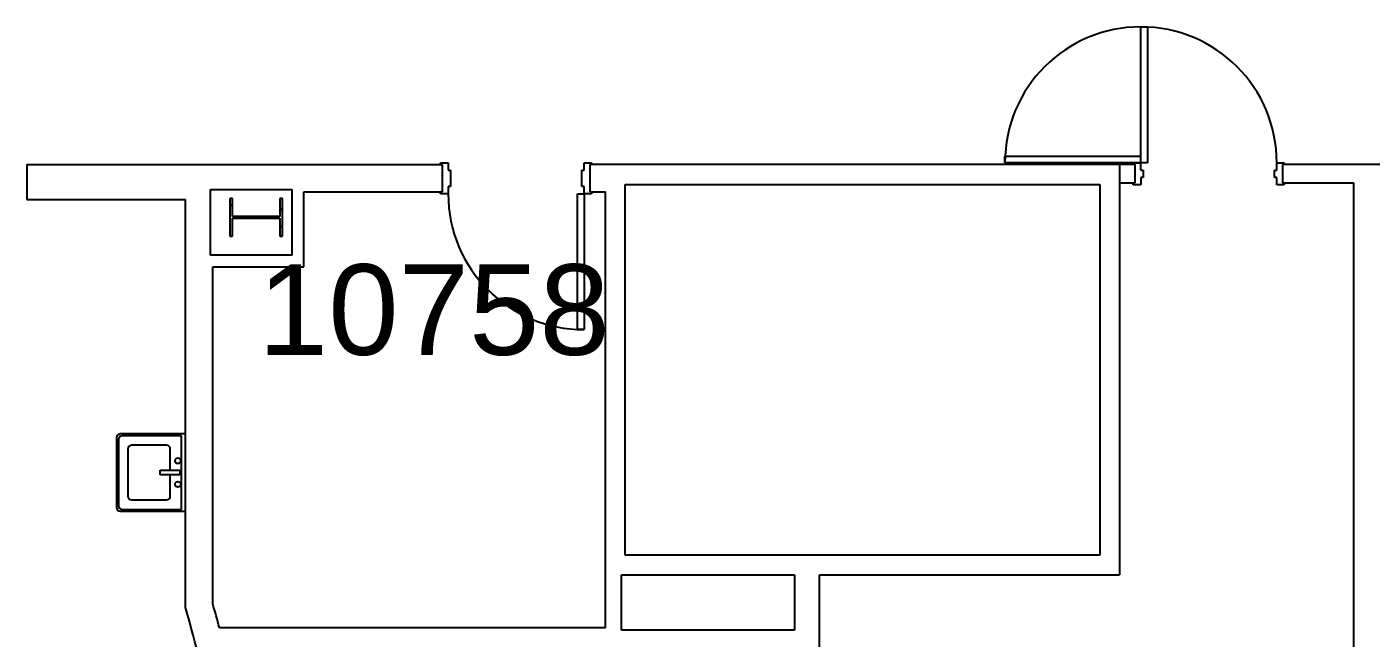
# Model space of a CAD drawing. Header units: inches. Extents: x -59 to 5673, y -29 to 4299.
# Drawn here: x 1069.8 to 1426, y 3741.6 to 3903.6 of the extents above; entities that cross this region are included whole.
import ezdxf

# ---------------------------------------------------------------- set-up
doc = ezdxf.new("R2010")
doc.units = ezdxf.units.IN
doc.header["$LTSCALE"] = 96
doc.header["$MEASUREMENT"] = 0
for name, color, linetype in [('A-ANNO-ROOM', 4, 'Continuous'), ('A-COLS', 5, 'Continuous'), ('A-DOOR', 2, 'Continuous'), ('A-FLOR-PFIX', 2, 'Continuous'), ('A-WALL-FULL', 6, 'Continuous')]:
    doc.layers.add(name, color=color, linetype=linetype)
doc.styles.add('ARIAL', font='arial.ttf')

msp = doc.modelspace()

# ---------------------------------------------------------------- linework, layer by layer
at = {"layer": 'A-COLS'}
for p, q in [((1124.3, 3858.08), (1123.58, 3858.08)), ((1123.58, 3858.08), (1123.58, 3848.08)), ((1124.3, 3853.28), (1124.3, 3858.08)), ((1137.58, 3858.08), (1136.86, 3858.08)), ((1136.86, 3858.08), (1136.86, 3853.28)), ((1137.58, 3848.08), (1137.58, 3858.08)), ((1123.58, 3855.98), (1124.3, 3856.7)), ((1136.86, 3853.28), (1124.3, 3853.28)), ((1134.86, 3852.87), (1135.28, 3853.28)), ((1136.86, 3854.86), (1137.58, 3855.58)), ((1124.3, 3848.08), (1124.3, 3852.87)), ((1124.3, 3852.87), (1136.86, 3852.87)), ((1136.86, 3852.87), (1136.86, 3848.08)), ((1136.86, 3850.26), (1137.58, 3850.98)), ((1123.58, 3848.08), (1124.3, 3848.08)), ((1136.86, 3848.08), (1137.58, 3848.08))]:
    msp.add_line(p, q, dxfattribs=at)
at = {"layer": 'A-DOOR'}
for p, q in [((1364.95, 3903.58), (1366.7, 3903.58)), ((1364.95, 3867.58), (1364.95, 3903.58)), ((1366.7, 3903.58), (1366.7, 3867.58)), ((1179.45, 3867.58), (1181.45, 3867.58)), ((1179.45, 3867.08), (1179.45, 3867.58)), ((1181.45, 3867.58), (1181.45, 3865.64)), ((1217.45, 3867.58), (1219.45, 3867.58)), ((1217.45, 3865.64), (1217.45, 3867.58)), ((1219.45, 3867.58), (1219.45, 3867.08)), ((1328.95, 3869.33), (1364.95, 3869.33)), ((1328.95, 3867.58), (1328.95, 3869.33)), ((1364.95, 3867.58), (1328.95, 3867.58)), ((1362.95, 3867.58), (1364.95, 3867.58)), ((1362.95, 3867.08), (1362.95, 3867.58)), ((1364.95, 3865.64), (1364.95, 3869.33)), ((1366.7, 3867.58), (1364.95, 3867.58)), ((1400.95, 3867.58), (1402.95, 3867.58)), ((1400.95, 3865.64), (1400.95, 3867.58)), ((1402.95, 3867.58), (1402.95, 3867.08)), ((1179.95, 3867.08), (1179.45, 3867.08)), ((1179.95, 3859.83), (1179.95, 3867.08)), ((1181.45, 3865.64), (1182.08, 3865.64)), ((1182.08, 3865.64), (1182.08, 3861.26)), ((1216.83, 3865.64), (1217.45, 3865.64)), ((1216.83, 3861.26), (1216.83, 3865.64)), ((1218.95, 3867.08), (1218.95, 3859.83)), ((1219.45, 3867.08), (1218.95, 3867.08)), ((1363.45, 3867.08), (1362.95, 3867.08)), ((1363.45, 3862.2), (1363.45, 3867.08)), ((1364.95, 3865.64), (1365.57, 3865.64)), ((1365.57, 3865.64), (1365.57, 3863.64)), ((1400.33, 3865.64), (1400.95, 3865.64)), ((1400.33, 3863.64), (1400.33, 3865.64)), ((1402.45, 3867.08), (1402.45, 3862.2)), ((1402.95, 3867.08), (1402.45, 3867.08)), ((1181.45, 3861.26), (1181.45, 3859.33)), ((1182.08, 3861.26), (1181.45, 3861.26)), ((1217.45, 3861.26), (1216.83, 3861.26)), ((1217.45, 3859.33), (1217.45, 3861.26)), ((1362.95, 3862.2), (1363.45, 3862.2)), ((1362.95, 3861.7), (1362.95, 3862.2)), ((1364.95, 3861.7), (1362.95, 3861.7)), ((1364.95, 3863.64), (1364.95, 3861.7)), ((1365.57, 3863.64), (1364.95, 3863.64)), ((1400.95, 3863.64), (1400.33, 3863.64)), ((1400.95, 3861.7), (1400.95, 3863.64)), ((1402.95, 3861.7), (1400.95, 3861.7)), ((1402.45, 3862.2), (1402.95, 3862.2)), ((1402.95, 3862.2), (1402.95, 3861.7)), ((1179.45, 3859.83), (1179.95, 3859.83)), ((1179.45, 3859.33), (1179.45, 3859.83)), ((1181.45, 3859.33), (1179.45, 3859.33)), ((1215.7, 3859.33), (1217.45, 3859.33)), ((1215.7, 3823.33), (1215.7, 3859.33)), ((1217.45, 3859.33), (1217.45, 3823.33)), ((1219.45, 3859.33), (1217.45, 3859.33)), ((1218.95, 3859.83), (1219.45, 3859.83)), ((1219.45, 3859.83), (1219.45, 3859.33)), ((1217.45, 3823.33), (1215.7, 3823.33))]:
    msp.add_line(p, q, dxfattribs=at)
for centre, start, end in [((1364.95, 3867.58), 0, 180), ((1364.95, 3867.58), 0, 90), ((1217.45, 3859.33), 180, 270), ((1217.45, 3859.33), 180, 270)]:
    msp.add_arc(centre, 36, start, end, dxfattribs=at)
at = {"layer": 'A-FLOR-PFIX'}
for p, q in [((1093.58, 3794.7), (1093.58, 3776.2)), ((1094.08, 3794.2), (1094.08, 3776.7)), ((1111.83, 3795.7), (1094.58, 3795.7)), ((1110.83, 3795.2), (1095.08, 3795.2)), ((1110.83, 3775.7), (1110.83, 3795.2)), ((1096.58, 3791.7), (1096.58, 3779.2)), ((1106.83, 3792.7), (1097.58, 3792.7)), ((1107.83, 3786.07), (1107.83, 3791.7)), ((1105.15, 3786.07), (1110.37, 3786.07)), ((1105.15, 3784.83), (1105.15, 3786.07)), ((1110.37, 3786.07), (1110.37, 3784.83)), ((1110.37, 3784.83), (1105.15, 3784.83)), ((1107.83, 3779.2), (1107.83, 3784.83)), ((1094.58, 3775.2), (1111.83, 3775.2)), ((1095.08, 3775.7), (1110.83, 3775.7)), ((1097.58, 3778.2), (1106.83, 3778.2))]:
    msp.add_line(p, q, dxfattribs=at)
for centre in [(1109.83, 3788.57), (1109.83, 3782.33)]:
    msp.add_circle(centre, 0.75, dxfattribs=at)
for centre, start, end in [((1094.58, 3794.7), 90, 180), ((1095.08, 3794.2), 90, 180), ((1097.58, 3791.7), 90, 180), ((1106.83, 3791.7), 0, 90), ((1097.58, 3779.2), 180, 270), ((1106.83, 3779.2), 270, 0), ((1094.58, 3776.2), 180, 270), ((1095.08, 3776.7), 180, 270)]:
    msp.add_arc(centre, 1, start, end, dxfattribs=at)
at = {"layer": 'A-WALL-FULL'}
for p, q in [((1069.83, 3867.08), (1179.95, 3867.08)), ((1069.83, 3867.08), (1069.83, 3857.83)), ((1179.95, 3859.83), (1179.95, 3867.08)), ((1223.08, 3867.08), (1218.95, 3867.08)), ((1218.95, 3867.08), (1218.95, 3859.83)), ((1363.45, 3867.08), (1223.08, 3867.08)), ((1359.33, 3867.08), (1359.33, 3758.33)), ((1363.45, 3862.2), (1363.45, 3867.08)), ((1421.33, 3867.08), (1402.45, 3867.08)), ((1402.45, 3867.08), (1402.45, 3862.2)), ((1456.7, 3867.08), (1421.33, 3867.08)), ((1118.45, 3843.08), (1118.45, 3860.45)), ((1118.45, 3860.45), (1140.08, 3860.45)), ((1140.08, 3843.08), (1140.08, 3860.45)), ((1228.33, 3763.58), (1228.33, 3861.83)), ((1228.33, 3861.83), (1354.08, 3861.83)), ((1354.08, 3861.83), (1354.08, 3763.58)), ((1359.33, 3862.2), (1363.45, 3862.2)), ((1402.45, 3862.2), (1421.33, 3862.2)), ((1421.33, 3862.2), (1421.33, 3604.08)), ((1069.83, 3857.83), (1111.83, 3857.83)), ((1111.83, 3749.66), (1111.83, 3857.83)), ((1143.2, 3839.95), (1143.2, 3859.83)), ((1143.2, 3859.83), (1179.95, 3859.83)), ((1218.95, 3859.83), (1223.08, 3859.83)), ((1223.08, 3744.33), (1223.08, 3859.83)), ((1140.08, 3843.08), (1118.45, 3843.08)), ((1119.08, 3839.95), (1143.2, 3839.95)), ((1119.08, 3750.7), (1119.08, 3839.95)), ((1354.08, 3763.58), (1228.33, 3763.58)), ((1227.33, 3758.33), (1273.2, 3758.33)), ((1227.33, 3743.7), (1227.33, 3758.33)), ((1273.2, 3758.33), (1273.2, 3743.7)), ((1279.83, 3604.08), (1279.83, 3758.33)), ((1279.83, 3758.33), (1359.33, 3758.33)), ((1223.08, 3744.33), (1120.85, 3744.33)), ((1273.2, 3743.7), (1227.33, 3743.7))]:
    msp.add_line(p, q, dxfattribs=at)
for radius, start, end in [(300.37, 14.9027, 16.1646), (293.13, 4.5518, 16.3646)]:
    msp.add_arc((830.58, 3667.08), radius, start, end, dxfattribs=at)

# ---------------------------------------------------------------- texts
at = {"layer": 'A-ANNO-ROOM', "style": 'ARIAL'}
msp.add_text('10758', height=24, dxfattribs=at).set_placement((1131.03, 3816.65))

doc.saveas('drawing.dxf')
